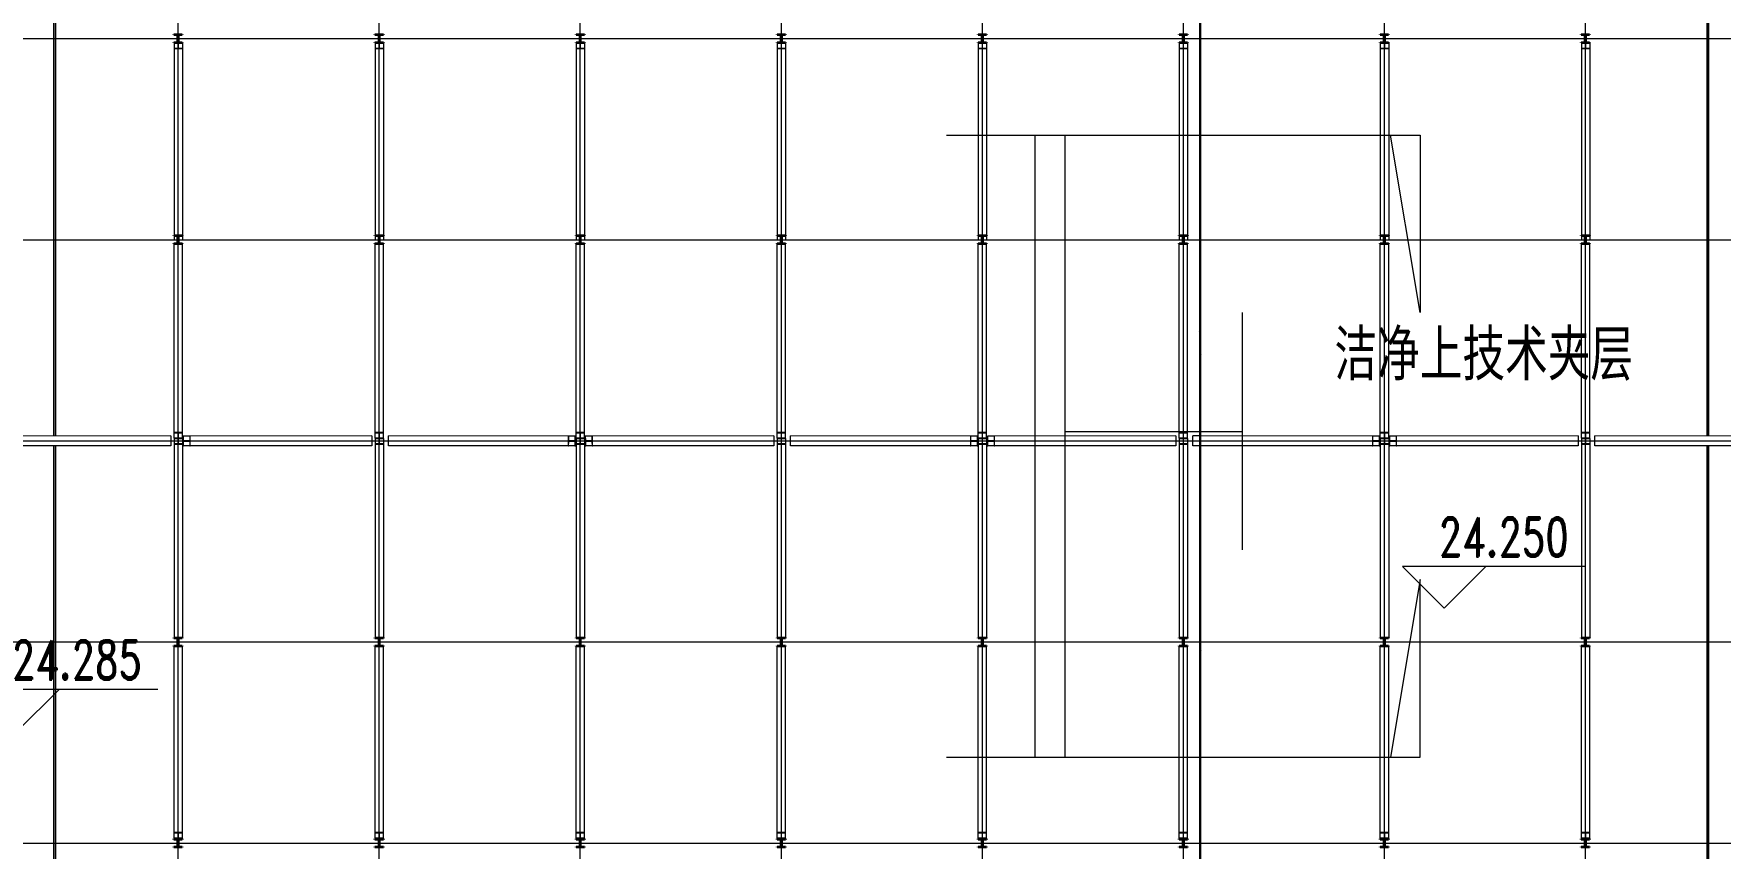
# Model space of a CAD drawing. Header units: millimetres. Extents: x -30000 to 430621, y -31706 to 192400.
# Drawn here: x 66825 to 127225, y 64616 to 93773 of the extents above; entities that cross this region are included whole.
import ezdxf

# ---------------------------------------------------------------- set-up
doc = ezdxf.new("R2010")
doc.units = ezdxf.units.MM
doc.linetypes.add('轴网线', pattern=[22.04, 18.38, -1.83, 0, -1.83])
doc.layers.get('0').update_dxf_attribs({"color": 8})
for name, color, linetype, lineweight in [('A-ANNO-NOTE', 8, 'Continuous', 5), ('A-AREA-IDEN', 8, 'Continuous', 9), ('A-DETL-GENF', 8, 'Continuous', 18), ('A-FLOR-HRAL', 8, 'Continuous', 5), ('A-WALL', 8, 'Continuous', 5), ('A-WALL-PATT', 8, 'Continuous', 9), ('G-IMPT', 8, 'Continuous', 5), ('S-BEAM', 8, 'Continuous', 5), ('S-COLS', 8, 'Continuous', 5), ('S-GRID', 8, 'Continuous', 9)]:
    doc.layers.add(name, color=color, linetype=linetype, lineweight=lineweight)
doc.styles.add('RomanD_2', font='romand__.ttf', dxfattribs={"width": 0.7, "height": 1400})
doc.styles.add('仿宋_4', font='simfang.ttf', dxfattribs={"width": 0.7, "height": 1600})

# ---------------------------------------------------------------- blocks, each defined once
blk = doc.blocks.new('钢_柱_热轧H - HW300X300-659272-LAY-4F-1_500-A')
at = {"layer": 'S-COLS', "lineweight": 15, "true_color": 0xdddddd}
h = blk.add_hatch(color=254, dxfattribs=at)
h.paths.add_polyline_path([(5, -122), (0, 122), (-5, 122), (0, -122)], flags=0)
h.paths.add_polyline_path([(9, -131), (5, -122), (0, -131), (5, -131)], flags=0)
h.paths.add_polyline_path([(-145, -150), (150, -150), (150, -135), (-150, -135), (-150, -150)], flags=0)
h.paths.add_polyline_path([(5, 122), (5, 131), (-5, 129), (0, 125)], flags=0)
h.paths.add_polyline_path([(9, 131), (18, 135), (150, 135), (150, 150), (-150, 150), (-145, 135), (5, 132)], flags=0)
at = {"layer": 'S-COLS', "color": 8, "lineweight": 35, "true_color": 0x777777}
for p, q in [((-150, 150), (150, 150)), ((-150, 135), (-150, 150)), ((-18, 135), (-150, 135)), ((-5, -122), (-5, 122)), ((5, 122), (5, -122)), ((150, 135), (18, 135)), ((150, 150), (150, 135)), ((-150, -135), (-18, -135)), ((-150, -150), (-150, -135)), ((150, -150), (-150, -150)), ((18, -135), (150, -135)), ((150, -135), (150, -150))]:
    blk.add_line(p, q, dxfattribs=at)
for centre, start, end in [((-18, 122), 360, 90), ((18, 122), 90, 180), ((-18, -122), 270, 360), ((18, -122), 180, 270)]:
    blk.add_arc(centre, 13, start, end, dxfattribs=at)
blk = doc.blocks.new('钢_柱_热轧H - HW300X300-659273-LAY-4F-1_500-A')
at = {"layer": 'S-COLS', "lineweight": 15, "true_color": 0xdddddd}
h = blk.add_hatch(color=254, dxfattribs=at)
h.paths.add_polyline_path([(5, -122), (5, 122), (-5, 122), (-5, -122)], flags=0)
h.paths.add_polyline_path([(9, -131), (5, -122), (-5, -131), (5, -131)], flags=0)
h.paths.add_polyline_path([(150, -150), (150, -135), (-150, -135), (-145, -150)], flags=0)
h.paths.add_polyline_path([(5, 122), (5, 131), (-5, 129)], flags=0)
h.paths.add_polyline_path([(9, 131), (18, 135), (150, 135), (150, 150), (-150, 150), (-145, 135), (5, 132)], flags=0)
at = {"layer": 'S-COLS', "color": 8, "lineweight": 35, "true_color": 0x777777}
for p, q in [((-150, 150), (150, 150)), ((-150, 135), (-150, 150)), ((-18, 135), (-150, 135)), ((-5, -122), (-5, 122)), ((5, 122), (5, -122)), ((150, 135), (18, 135)), ((150, 150), (150, 135)), ((-150, -135), (-18, -135)), ((-150, -150), (-150, -135)), ((150, -150), (-150, -150)), ((18, -135), (150, -135)), ((150, -135), (150, -150))]:
    blk.add_line(p, q, dxfattribs=at)
for centre, start, end in [((-18, 122), 360, 90), ((18, 122), 90, 180), ((-18, -122), 270, 360), ((18, -122), 180, 270)]:
    blk.add_arc(centre, 13, start, end, dxfattribs=at)
blk = doc.blocks.new('钢_柱_热轧H - HW300X300-V80-LAY-4F-1_500-A')
at = {"layer": 'S-COLS', "lineweight": 15, "true_color": 0xdddddd}
h = blk.add_hatch(color=254, dxfattribs=at)
h.paths.add_polyline_path([(5, -122), (0, 122), (-5, 122), (0, -122)], flags=0)
h.paths.add_polyline_path([(9, -131), (5, -122), (0, -131), (5, -131)], flags=0)
h.paths.add_polyline_path([(-150, -150), (150, -150), (150, -135), (-150, -135), (-150, -150)], flags=0)
h.paths.add_polyline_path([(5, 122), (5, 131), (-5, 129), (0, 125)], flags=0)
h.paths.add_polyline_path([(9, 131), (18, 135), (150, 135), (150, 150), (-150, 150), (-145, 135), (5, 132)], flags=0)
at = {"layer": 'S-COLS', "color": 8, "lineweight": 35, "true_color": 0x777777}
for p, q in [((-150, 150), (150, 150)), ((-150, 135), (-150, 150)), ((-18, 135), (-150, 135)), ((-5, -122), (-5, 122)), ((5, 122), (5, -122)), ((150, 135), (18, 135)), ((150, 150), (150, 135)), ((-150, -135), (-18, -135)), ((-150, -150), (-150, -135)), ((18, -135), (150, -135)), ((150, -135), (150, -150))]:
    blk.add_line(p, q, dxfattribs=at)
for centre, start, end in [((-18, 122), 360, 90), ((18, 122), 90, 180), ((-18, -122), 270, 360), ((18, -122), 180, 270)]:
    blk.add_arc(centre, 13, start, end, dxfattribs=at)
blk = doc.blocks.new('钢_柱_热轧H - HW300X300-V83-LAY-4F-1_500-A')
at = {"layer": 'S-COLS', "lineweight": 15, "true_color": 0xdddddd}
h = blk.add_hatch(color=254, dxfattribs=at)
h.paths.add_polyline_path([(5, -122), (0, 122), (-5, 122), (0, -122)], flags=0)
h.paths.add_polyline_path([(9, -131), (5, -122), (0, -131), (5, -131)], flags=0)
h.paths.add_polyline_path([(-150, -150), (150, -150), (150, -135), (-150, -135), (-150, -150)], flags=0)
h.paths.add_polyline_path([(5, 122), (5, 131), (-5, 129), (0, 125)], flags=0)
h.paths.add_polyline_path([(9, 131), (18, 135), (150, 135), (150, 150), (-150, 150), (-145, 135), (5, 132)], flags=0)
at = {"layer": 'S-COLS', "color": 8, "lineweight": 35, "true_color": 0x777777}
for p, q in [((-150, 150), (150, 150)), ((-150, 135), (-150, 150)), ((-18, 135), (-150, 135)), ((-5, -122), (-5, 122)), ((5, 122), (5, -122)), ((150, 135), (18, 135)), ((150, 150), (150, 135)), ((-150, -135), (-18, -135)), ((-150, -150), (-150, -135)), ((18, -135), (150, -135)), ((150, -135), (150, -150))]:
    blk.add_line(p, q, dxfattribs=at)
for centre, start, end in [((-18, 122), 360, 90), ((18, 122), 90, 180), ((-18, -122), 270, 360), ((18, -122), 180, 270)]:
    blk.add_arc(centre, 13, start, end, dxfattribs=at)
blk = doc.blocks.new('钢_柱_热轧H - HW300X300-V82-LAY-4F-1_500-A')
at = {"layer": 'S-COLS', "lineweight": 15, "true_color": 0xdddddd}
h = blk.add_hatch(color=254, dxfattribs=at)
h.paths.add_polyline_path([(5, -122), (0, 122), (-5, 122), (0, -122)], flags=0)
h.paths.add_polyline_path([(9, -131), (5, -122), (0, -131), (5, -131)], flags=0)
h.paths.add_polyline_path([(-150, -150), (150, -150), (150, -135), (-150, -135), (-150, -150)], flags=0)
h.paths.add_polyline_path([(5, 122), (5, 131), (-5, 129), (0, 125)], flags=0)
h.paths.add_polyline_path([(9, 131), (18, 135), (150, 135), (150, 150), (-150, 150), (-145, 135), (5, 132)], flags=0)
at = {"layer": 'S-COLS', "color": 8, "lineweight": 35, "true_color": 0x777777}
for p, q in [((-150, 150), (150, 150)), ((-150, 135), (-150, 150)), ((-18, 135), (-150, 135)), ((-5, -122), (-5, 122)), ((5, 122), (5, -122)), ((150, 135), (18, 135)), ((150, 150), (150, 135)), ((-150, -135), (-18, -135)), ((-150, -150), (-150, -135)), ((18, -135), (150, -135)), ((150, -135), (150, -150))]:
    blk.add_line(p, q, dxfattribs=at)
for centre, start, end in [((-18, 122), 360, 90), ((18, 122), 90, 180), ((-18, -122), 270, 360), ((18, -122), 180, 270)]:
    blk.add_arc(centre, 13, start, end, dxfattribs=at)
blk = doc.blocks.new('钢_柱_热轧H - HW300X300-V79-LAY-4F-1_500-A')
at = {"layer": 'S-COLS', "lineweight": 15, "true_color": 0xdddddd}
h = blk.add_hatch(color=254, dxfattribs=at)
h.paths.add_polyline_path([(5, -122), (0, 122), (-5, 122), (0, -122)], flags=0)
h.paths.add_polyline_path([(9, -131), (5, -122), (0, -131), (5, -131)], flags=0)
h.paths.add_polyline_path([(-145, -150), (-145, -150), (150, -150), (150, -135), (-150, -135), (-150, -150)], flags=0)
h.paths.add_polyline_path([(5, 122), (5, 131), (-5, 129), (0, 125)], flags=0)
h.paths.add_polyline_path([(9, 131), (18, 135), (150, 135), (150, 150), (-150, 150), (-145, 135), (5, 132)], flags=0)
at = {"layer": 'S-COLS', "color": 8, "lineweight": 35, "true_color": 0x777777}
for p, q in [((-150, 150), (150, 150)), ((-150, 135), (-150, 150)), ((-18, 135), (-150, 135)), ((-5, -122), (-5, 122)), ((5, 122), (5, -122)), ((150, 135), (18, 135)), ((150, 150), (150, 135)), ((-150, -135), (-18, -135)), ((-150, -150), (-150, -135)), ((18, -135), (150, -135)), ((150, -135), (150, -150))]:
    blk.add_line(p, q, dxfattribs=at)
for centre, start, end in [((-18, 122), 360, 90), ((18, 122), 90, 180), ((-18, -122), 270, 360), ((18, -122), 180, 270)]:
    blk.add_arc(centre, 13, start, end, dxfattribs=at)
blk = doc.blocks.new('钢_柱_热轧H - HW300X300-V84-LAY-4F-1_500-A')
at = {"layer": 'S-COLS', "lineweight": 15, "true_color": 0xdddddd}
h = blk.add_hatch(color=254, dxfattribs=at)
h.paths.add_polyline_path([(5, -122), (0, 122), (-5, 122), (0, -122)], flags=0)
h.paths.add_polyline_path([(9, -131), (5, -122), (0, -131), (5, -131)], flags=0)
h.paths.add_polyline_path([(-150, -150), (150, -150), (150, -135), (-150, -135), (-150, -150)], flags=0)
h.paths.add_polyline_path([(5, 122), (5, 131), (-5, 129), (0, 125)], flags=0)
h.paths.add_polyline_path([(9, 131), (18, 135), (150, 135), (150, 150), (-150, 150), (-145, 135), (5, 132)], flags=0)
at = {"layer": 'S-COLS', "color": 8, "lineweight": 35, "true_color": 0x777777}
for p, q in [((-150, 150), (150, 150)), ((-150, 135), (-150, 150)), ((-18, 135), (-150, 135)), ((-5, -122), (-5, 122)), ((5, 122), (5, -122)), ((150, 135), (18, 135)), ((150, 150), (150, 135)), ((-150, -135), (-18, -135)), ((-150, -150), (-150, -135)), ((18, -135), (150, -135)), ((150, -135), (150, -150))]:
    blk.add_line(p, q, dxfattribs=at)
for centre, start, end in [((-18, 122), 360, 90), ((18, 122), 90, 180), ((-18, -122), 270, 360), ((18, -122), 180, 270)]:
    blk.add_arc(centre, 13, start, end, dxfattribs=at)
blk = doc.blocks.new('钢_梁_焊接H - H300X300X10X15-V124-LAY-4F-1_500-A')
at = {"layer": 'S-BEAM', "color": 8, "lineweight": 15, "true_color": 0x777777}
for p, q in [((21750, 93450), (21450, 93450)), ((21450, 93450), (21450, 93440)), ((21450, 93440), (21595, 93440)), ((21450, 93440), (21450, 93250)), ((21595, 93250), (21450, 93250)), ((21450, 93250), (21450, 93240)), ((21450, 93240), (21750, 93240)), ((21450, 93240), (21450, 86549)), ((21595, 93440), (21595, 93250)), ((21605, 93250), (21605, 93440)), ((21605, 93440), (21750, 93440)), ((21750, 93250), (21605, 93250)), ((21750, 93440), (21750, 93450)), ((21750, 93440), (21750, 93250)), ((21750, 93240), (21750, 93250)), ((21750, 93240), (21750, 86386)), ((21450, 86535), (21450, 86386)), ((21590, 86386), (21450, 86386)), ((21750, 86386), (21600, 86386))]:
    blk.add_line(p, q, dxfattribs=at)
blk = doc.blocks.new('钢_梁_焊接H - H300X300X10X15-V130-LAY-4F-1_500-A')
at = {"layer": 'S-BEAM', "color": 8, "lineweight": 15, "true_color": 0x777777}
for p, q in [((21450, 65176), (21450, 71851)), ((21750, 65176), (21750, 71861)), ((21750, 65176), (21450, 65176)), ((21450, 65176), (21450, 65166)), ((21450, 65166), (21595, 65166)), ((21450, 64976), (21450, 65166)), ((21595, 64976), (21450, 64976)), ((21450, 64976), (21450, 64965)), ((21450, 64965), (21750, 64965)), ((21595, 65166), (21595, 64976)), ((21605, 64976), (21605, 65166)), ((21605, 65166), (21750, 65166)), ((21750, 64976), (21605, 64976)), ((21750, 65166), (21750, 65176)), ((21750, 64976), (21750, 65166)), ((21750, 64965), (21750, 64976))]:
    blk.add_line(p, q, dxfattribs=at)
blk = doc.blocks.new('钢_梁_焊接H - H300X300X10X15-V131-LAY-4F-1_500-A')
at = {"layer": 'S-BEAM', "color": 8, "lineweight": 15, "true_color": 0x777777}
for p, q in [((21450, 86275), (21596, 86275)), ((21450, 86265), (21450, 86275)), ((21450, 79501), (21450, 86251)), ((21601, 86275), (21750, 86275)), ((21750, 79501), (21750, 86275)), ((21750, 79501), (21450, 79501)), ((21450, 79501), (21450, 79490)), ((21450, 79490), (21595, 79490)), ((21450, 79301), (21450, 79490)), ((21595, 79490), (21595, 79301)), ((21605, 79301), (21605, 79490)), ((21605, 79490), (21750, 79490)), ((21664, 79295), (21658, 79295)), ((21750, 79490), (21750, 79501)), ((21750, 79301), (21750, 79490))]:
    blk.add_line(p, q, dxfattribs=at)
blk = doc.blocks.new('钢_梁_焊接H - H300X300X10X15-V132-LAY-4F-1_500-A')
at = {"layer": 'S-BEAM', "color": 8, "lineweight": 15, "true_color": 0x777777}
for p, q in [((21750, 79301), (21450, 79301)), ((21450, 79301), (21450, 79290)), ((21450, 79290), (21595, 79290)), ((21450, 79290), (21450, 79095)), ((21595, 79290), (21595, 79095)), ((21605, 79095), (21605, 79290)), ((21605, 79290), (21750, 79290)), ((21750, 79290), (21750, 79301)), ((21750, 79290), (21750, 79095)), ((21595, 79095), (21450, 79095)), ((21450, 79095), (21450, 79084)), ((21450, 79084), (21750, 79084)), ((21450, 79084), (21450, 72149)), ((21750, 79095), (21605, 79095)), ((21750, 79084), (21750, 79095)), ((21750, 79084), (21750, 72146))]:
    blk.add_line(p, q, dxfattribs=at)
blk = doc.blocks.new('钢_梁_焊接H - H300X300X10X15-V178-LAY-4F-1_500-A')
at = {"layer": 'S-BEAM', "color": 8, "lineweight": 15, "true_color": 0x777777}
for p, q in [((79350, 93450), (79050, 93450)), ((79050, 93450), (79050, 93440)), ((79050, 93440), (79195, 93440)), ((79050, 93440), (79050, 93250)), ((79195, 93250), (79050, 93250)), ((79050, 93250), (79050, 93240)), ((79050, 93240), (79350, 93240)), ((79050, 93240), (79050, 86549)), ((79195, 93440), (79195, 93250)), ((79205, 93250), (79205, 93440)), ((79205, 93440), (79350, 93440)), ((79350, 93250), (79205, 93250)), ((79350, 93440), (79350, 93450)), ((79350, 93440), (79350, 93250)), ((79350, 93240), (79350, 93250)), ((79350, 93240), (79350, 86386)), ((79050, 86535), (79050, 86386)), ((79190, 86386), (79050, 86386)), ((79350, 86386), (79200, 86386))]:
    blk.add_line(p, q, dxfattribs=at)
blk = doc.blocks.new('钢_梁_焊接H - H300X300X10X15-V182-LAY-4F-1_500-A')
at = {"layer": 'S-BEAM', "color": 8, "lineweight": 15, "true_color": 0x777777}
for p, q in [((79050, 65176), (79050, 71851)), ((79350, 65176), (79350, 71861)), ((79350, 65176), (79050, 65176)), ((79050, 65176), (79050, 65166)), ((79050, 65166), (79195, 65166)), ((79050, 64976), (79050, 65166)), ((79195, 64976), (79050, 64976)), ((79050, 64976), (79050, 64965)), ((79050, 64965), (79350, 64965)), ((79195, 65166), (79195, 64976)), ((79205, 64976), (79205, 65166)), ((79205, 65166), (79350, 65166)), ((79350, 64976), (79205, 64976)), ((79350, 65166), (79350, 65176)), ((79350, 64976), (79350, 65166)), ((79350, 64965), (79350, 64976))]:
    blk.add_line(p, q, dxfattribs=at)
blk = doc.blocks.new('钢_梁_焊接H - H300X300X10X15-V183-LAY-4F-1_500-A')
at = {"layer": 'S-BEAM', "color": 8, "lineweight": 15, "true_color": 0x777777}
for p, q in [((79050, 86275), (79196, 86275)), ((79050, 86265), (79050, 86275)), ((79050, 79501), (79050, 86251)), ((79201, 86275), (79350, 86275)), ((79350, 79501), (79350, 86275)), ((79350, 79501), (79050, 79501)), ((79050, 79501), (79050, 79490)), ((79050, 79490), (79195, 79490)), ((79050, 79301), (79050, 79490)), ((79195, 79490), (79195, 79301)), ((79205, 79301), (79205, 79490)), ((79205, 79490), (79350, 79490)), ((79264, 79295), (79258, 79295)), ((79350, 79490), (79350, 79501)), ((79350, 79301), (79350, 79490))]:
    blk.add_line(p, q, dxfattribs=at)
blk = doc.blocks.new('钢_梁_焊接H - H300X300X10X15-V184-LAY-4F-1_500-A')
at = {"layer": 'S-BEAM', "color": 8, "lineweight": 15, "true_color": 0x777777}
for p, q in [((79350, 79301), (79050, 79301)), ((79050, 79301), (79050, 79290)), ((79050, 79290), (79195, 79290)), ((79050, 79290), (79050, 79095)), ((79195, 79290), (79195, 79095)), ((79205, 79095), (79205, 79290)), ((79205, 79290), (79350, 79290)), ((79350, 79290), (79350, 79301)), ((79350, 79290), (79350, 79095)), ((79195, 79095), (79050, 79095)), ((79050, 79095), (79050, 79084)), ((79050, 79084), (79350, 79084)), ((79050, 79084), (79050, 72149)), ((79350, 79095), (79205, 79095)), ((79350, 79084), (79350, 79095)), ((79350, 79084), (79350, 72146))]:
    blk.add_line(p, q, dxfattribs=at)
blk = doc.blocks.new('钢_梁_焊接H - H300X300X10X15-V145-LAY-4F-1_500-A')
at = {"layer": 'S-BEAM', "color": 8, "lineweight": 15, "true_color": 0x777777}
for p, q in [((36150, 93450), (35850, 93450)), ((35850, 93450), (35850, 93440)), ((35850, 93440), (35995, 93440)), ((35850, 93440), (35850, 93250)), ((35995, 93250), (35850, 93250)), ((35850, 93250), (35850, 93240)), ((35850, 93240), (36150, 93240)), ((35850, 93240), (35850, 86549)), ((35995, 93440), (35995, 93250)), ((36005, 93250), (36005, 93440)), ((36005, 93440), (36150, 93440)), ((36150, 93250), (36005, 93250)), ((36150, 93440), (36150, 93450)), ((36150, 93440), (36150, 93250)), ((36150, 93240), (36150, 93250)), ((36150, 93240), (36150, 86386)), ((35850, 86535), (35850, 86386)), ((35990, 86386), (35850, 86386)), ((36150, 86386), (36000, 86386))]:
    blk.add_line(p, q, dxfattribs=at)
blk = doc.blocks.new('钢_梁_焊接H - H300X300X10X15-V149-LAY-4F-1_500-A')
at = {"layer": 'S-BEAM', "color": 8, "lineweight": 15, "true_color": 0x777777}
for p, q in [((35850, 65176), (35850, 71851)), ((36150, 65176), (36150, 71861)), ((36150, 65176), (35850, 65176)), ((35850, 65176), (35850, 65166)), ((35850, 65166), (35995, 65166)), ((35850, 64976), (35850, 65166)), ((35995, 64976), (35850, 64976)), ((35850, 64976), (35850, 64965)), ((35850, 64965), (36150, 64965)), ((35995, 65166), (35995, 64976)), ((36005, 64976), (36005, 65166)), ((36005, 65166), (36150, 65166)), ((36150, 64976), (36005, 64976)), ((36150, 65166), (36150, 65176)), ((36150, 64976), (36150, 65166)), ((36150, 64965), (36150, 64976))]:
    blk.add_line(p, q, dxfattribs=at)
blk = doc.blocks.new('钢_梁_焊接H - H300X300X10X15-V150-LAY-4F-1_500-A')
at = {"layer": 'S-BEAM', "color": 8, "lineweight": 15, "true_color": 0x777777}
for p, q in [((35850, 86275), (35996, 86275)), ((35850, 86265), (35850, 86275)), ((35850, 79501), (35850, 86251)), ((36001, 86275), (36150, 86275)), ((36150, 79501), (36150, 86275)), ((36150, 79501), (35850, 79501)), ((35850, 79501), (35850, 79490)), ((35850, 79490), (35995, 79490)), ((35850, 79301), (35850, 79490)), ((35995, 79490), (35995, 79301)), ((36005, 79301), (36005, 79490)), ((36005, 79490), (36150, 79490)), ((36064, 79295), (36058, 79295)), ((36150, 79490), (36150, 79501)), ((36150, 79301), (36150, 79490))]:
    blk.add_line(p, q, dxfattribs=at)
blk = doc.blocks.new('钢_梁_焊接H - H300X300X10X15-V151-LAY-4F-1_500-A')
at = {"layer": 'S-BEAM', "color": 8, "lineweight": 15, "true_color": 0x777777}
for p, q in [((36150, 79301), (35850, 79301)), ((35850, 79301), (35850, 79290)), ((35850, 79290), (35995, 79290)), ((35850, 79290), (35850, 79095)), ((35995, 79290), (35995, 79095)), ((36005, 79095), (36005, 79290)), ((36005, 79290), (36150, 79290)), ((36150, 79290), (36150, 79301)), ((36150, 79290), (36150, 79095)), ((35995, 79095), (35850, 79095)), ((35850, 79095), (35850, 79084)), ((35850, 79084), (36150, 79084)), ((35850, 79084), (35850, 72149)), ((36150, 79095), (36005, 79095)), ((36150, 79084), (36150, 79095)), ((36150, 79084), (36150, 72146))]:
    blk.add_line(p, q, dxfattribs=at)
blk = doc.blocks.new('钢_梁_焊接H - H300X300X10X15-V188-LAY-4F-1_500-A')
at = {"layer": 'S-BEAM', "color": 8, "lineweight": 15, "true_color": 0x777777}
for p, q in [((93750, 93450), (93450, 93450)), ((93450, 93450), (93450, 93440)), ((93450, 93440), (93595, 93440)), ((93450, 93440), (93450, 93250)), ((93595, 93250), (93450, 93250)), ((93450, 93250), (93450, 93240)), ((93450, 93240), (93750, 93240)), ((93450, 93240), (93450, 86549)), ((93595, 93440), (93595, 93250)), ((93605, 93250), (93605, 93440)), ((93605, 93440), (93750, 93440)), ((93750, 93250), (93605, 93250)), ((93750, 93440), (93750, 93450)), ((93750, 93440), (93750, 93250)), ((93750, 93240), (93750, 93250)), ((93750, 93240), (93750, 86386)), ((93450, 86535), (93450, 86386)), ((93590, 86386), (93450, 86386)), ((93750, 86386), (93600, 86386))]:
    blk.add_line(p, q, dxfattribs=at)
blk = doc.blocks.new('钢_梁_焊接H - H300X300X10X15-V192-LAY-4F-1_500-A')
at = {"layer": 'S-BEAM', "color": 8, "lineweight": 15, "true_color": 0x777777}
for p, q in [((93450, 65176), (93450, 71851)), ((93750, 65176), (93750, 71861)), ((93750, 65176), (93450, 65176)), ((93450, 65176), (93450, 65166)), ((93450, 65166), (93595, 65166)), ((93450, 64976), (93450, 65166)), ((93595, 64976), (93450, 64976)), ((93450, 64976), (93450, 64965)), ((93450, 64965), (93750, 64965)), ((93595, 65166), (93595, 64976)), ((93605, 64976), (93605, 65166)), ((93605, 65166), (93750, 65166)), ((93750, 64976), (93605, 64976)), ((93750, 65166), (93750, 65176)), ((93750, 64976), (93750, 65166)), ((93750, 64965), (93750, 64976))]:
    blk.add_line(p, q, dxfattribs=at)
blk = doc.blocks.new('钢_梁_焊接H - H300X300X10X15-V193-LAY-4F-1_500-A')
at = {"layer": 'S-BEAM', "color": 8, "lineweight": 15, "true_color": 0x777777}
for p, q in [((93450, 86275), (93596, 86275)), ((93450, 86265), (93450, 86275)), ((93450, 79501), (93450, 86251)), ((93601, 86275), (93750, 86275)), ((93750, 79501), (93750, 86275)), ((93750, 79501), (93450, 79501)), ((93450, 79501), (93450, 79490)), ((93450, 79490), (93595, 79490)), ((93450, 79301), (93450, 79490)), ((93595, 79490), (93595, 79301)), ((93605, 79301), (93605, 79490)), ((93605, 79490), (93750, 79490)), ((93664, 79295), (93658, 79295)), ((93750, 79490), (93750, 79501)), ((93750, 79301), (93750, 79490))]:
    blk.add_line(p, q, dxfattribs=at)
blk = doc.blocks.new('钢_梁_焊接H - H300X300X10X15-V194-LAY-4F-1_500-A')
at = {"layer": 'S-BEAM', "color": 8, "lineweight": 15, "true_color": 0x777777}
for p, q in [((93750, 79301), (93450, 79301)), ((93450, 79301), (93450, 79290)), ((93450, 79290), (93595, 79290)), ((93450, 79290), (93450, 79095)), ((93595, 79290), (93595, 79095)), ((93605, 79095), (93605, 79290)), ((93605, 79290), (93750, 79290)), ((93750, 79290), (93750, 79301)), ((93750, 79290), (93750, 79095)), ((93595, 79095), (93450, 79095)), ((93450, 79095), (93450, 79084)), ((93450, 79084), (93750, 79084)), ((93450, 79084), (93450, 72149)), ((93750, 79095), (93605, 79095)), ((93750, 79084), (93750, 79095)), ((93750, 79084), (93750, 72146))]:
    blk.add_line(p, q, dxfattribs=at)
blk = doc.blocks.new('钢_梁_焊接H - H300X300X10X15-V197-LAY-4F-1_500-A')
at = {"layer": 'S-BEAM', "color": 8, "lineweight": 15, "true_color": 0x777777}
for p, q in [((100950, 93450), (100650, 93450)), ((100650, 93450), (100650, 93440)), ((100650, 93440), (100795, 93440)), ((100650, 93440), (100650, 93250)), ((100795, 93250), (100650, 93250)), ((100650, 93250), (100650, 93240)), ((100650, 93240), (100950, 93240)), ((100650, 93240), (100650, 86549)), ((100795, 93440), (100795, 93250)), ((100805, 93250), (100805, 93440)), ((100805, 93440), (100950, 93440)), ((100950, 93250), (100805, 93250)), ((100950, 93440), (100950, 93450)), ((100950, 93440), (100950, 93250)), ((100950, 93240), (100950, 93250)), ((100950, 93240), (100950, 86386)), ((100650, 86535), (100650, 86386)), ((100790, 86386), (100650, 86386)), ((100950, 86386), (100800, 86386))]:
    blk.add_line(p, q, dxfattribs=at)
blk = doc.blocks.new('钢_梁_焊接H - H300X300X10X15-V201-LAY-4F-1_500-A')
at = {"layer": 'S-BEAM', "color": 8, "lineweight": 15, "true_color": 0x777777}
for p, q in [((100650, 65176), (100650, 71851)), ((100950, 65176), (100950, 71861)), ((100950, 65176), (100650, 65176)), ((100650, 65176), (100650, 65166)), ((100650, 65166), (100795, 65166)), ((100650, 64976), (100650, 65166)), ((100795, 64976), (100650, 64976)), ((100650, 64976), (100650, 64965)), ((100650, 64965), (100950, 64965)), ((100795, 65166), (100795, 64976)), ((100805, 64976), (100805, 65166)), ((100805, 65166), (100950, 65166)), ((100950, 64976), (100805, 64976)), ((100950, 65166), (100950, 65176)), ((100950, 64976), (100950, 65166)), ((100950, 64965), (100950, 64976))]:
    blk.add_line(p, q, dxfattribs=at)
blk = doc.blocks.new('钢_梁_焊接H - H300X300X10X15-V202-LAY-4F-1_500-A')
at = {"layer": 'S-BEAM', "color": 8, "lineweight": 15, "true_color": 0x777777}
for p, q in [((100650, 86275), (100796, 86275)), ((100650, 86265), (100650, 86275)), ((100650, 79501), (100650, 86251)), ((100801, 86275), (100950, 86275)), ((100950, 79501), (100950, 86275)), ((100950, 79501), (100650, 79501)), ((100650, 79501), (100650, 79490)), ((100650, 79490), (100795, 79490)), ((100650, 79301), (100650, 79490)), ((100795, 79490), (100795, 79301)), ((100805, 79301), (100805, 79490)), ((100805, 79490), (100950, 79490)), ((100864, 79295), (100858, 79295)), ((100950, 79490), (100950, 79501)), ((100950, 79301), (100950, 79490))]:
    blk.add_line(p, q, dxfattribs=at)
blk = doc.blocks.new('钢_梁_焊接H - H300X300X10X15-V203-LAY-4F-1_500-A')
at = {"layer": 'S-BEAM', "color": 8, "lineweight": 15, "true_color": 0x777777}
for p, q in [((100950, 79301), (100650, 79301)), ((100650, 79301), (100650, 79290)), ((100650, 79290), (100795, 79290)), ((100650, 79290), (100650, 79095)), ((100795, 79290), (100795, 79095)), ((100805, 79095), (100805, 79290)), ((100805, 79290), (100950, 79290)), ((100950, 79290), (100950, 79301)), ((100950, 79290), (100950, 79095)), ((100795, 79095), (100650, 79095)), ((100650, 79095), (100650, 79084)), ((100650, 79084), (100950, 79084)), ((100650, 79084), (100650, 72149)), ((100950, 79095), (100805, 79095)), ((100950, 79084), (100950, 79095)), ((100950, 79084), (100950, 72146))]:
    blk.add_line(p, q, dxfattribs=at)
blk = doc.blocks.new('钢_梁_焊接H - H300X300X10X15-V206-LAY-4F-1_500-A')
at = {"layer": 'S-BEAM', "color": 8, "lineweight": 15, "true_color": 0x777777}
for p, q in [((108150, 93450), (107850, 93450)), ((107850, 93450), (107850, 93440)), ((107850, 93440), (107995, 93440)), ((107850, 93440), (107850, 93250)), ((107995, 93250), (107850, 93250)), ((107850, 93250), (107850, 93240)), ((107850, 93240), (108150, 93240)), ((107850, 93240), (107850, 86549)), ((107995, 93440), (107995, 93250)), ((108005, 93250), (108005, 93440)), ((108005, 93440), (108150, 93440)), ((108150, 93250), (108005, 93250)), ((108150, 93440), (108150, 93450)), ((108150, 93440), (108150, 93250)), ((108150, 93240), (108150, 93250)), ((108150, 93240), (108150, 86386)), ((107850, 86535), (107850, 86386)), ((107990, 86386), (107850, 86386)), ((108150, 86386), (108000, 86386))]:
    blk.add_line(p, q, dxfattribs=at)
blk = doc.blocks.new('钢_梁_焊接H - H300X300X10X15-V210-LAY-4F-1_500-A')
at = {"layer": 'S-BEAM', "color": 8, "lineweight": 15, "true_color": 0x777777}
for p, q in [((107850, 65176), (107850, 71851)), ((108150, 65176), (108150, 71861)), ((108150, 65176), (107850, 65176)), ((107850, 65176), (107850, 65166)), ((107850, 65166), (107995, 65166)), ((107850, 64976), (107850, 65166)), ((107995, 64976), (107850, 64976)), ((107850, 64976), (107850, 64965)), ((107850, 64965), (108150, 64965)), ((107995, 65166), (107995, 64976)), ((108005, 64976), (108005, 65166)), ((108005, 65166), (108150, 65166)), ((108150, 64976), (108005, 64976)), ((108150, 65166), (108150, 65176)), ((108150, 64976), (108150, 65166)), ((108150, 64965), (108150, 64976))]:
    blk.add_line(p, q, dxfattribs=at)
blk = doc.blocks.new('钢_梁_焊接H - H300X300X10X15-V211-LAY-4F-1_500-A')
at = {"layer": 'S-BEAM', "color": 8, "lineweight": 15, "true_color": 0x777777}
for p, q in [((107850, 86275), (107996, 86275)), ((107850, 86265), (107850, 86275)), ((107850, 79501), (107850, 86251)), ((108001, 86275), (108150, 86275)), ((108150, 79501), (108150, 86275)), ((108150, 79501), (107850, 79501)), ((107850, 79501), (107850, 79490)), ((107850, 79490), (107995, 79490)), ((107850, 79301), (107850, 79490)), ((107995, 79490), (107995, 79301)), ((108005, 79301), (108005, 79490)), ((108005, 79490), (108150, 79490)), ((108064, 79295), (108058, 79295)), ((108150, 79490), (108150, 79501)), ((108150, 79301), (108150, 79490))]:
    blk.add_line(p, q, dxfattribs=at)
blk = doc.blocks.new('钢_梁_焊接H - H300X300X10X15-V212-LAY-4F-1_500-A')
at = {"layer": 'S-BEAM', "color": 8, "lineweight": 15, "true_color": 0x777777}
for p, q in [((108150, 79301), (107850, 79301)), ((107850, 79301), (107850, 79290)), ((107850, 79290), (107995, 79290)), ((107850, 79290), (107850, 79095)), ((107995, 79290), (107995, 79095)), ((108005, 79095), (108005, 79290)), ((108005, 79290), (108150, 79290)), ((108150, 79290), (108150, 79301)), ((108150, 79290), (108150, 79095)), ((107995, 79095), (107850, 79095)), ((107850, 79095), (107850, 79084)), ((107850, 79084), (108150, 79084)), ((107850, 79084), (107850, 72149)), ((108150, 79095), (108005, 79095)), ((108150, 79084), (108150, 79095)), ((108150, 79084), (108150, 72146))]:
    blk.add_line(p, q, dxfattribs=at)
blk = doc.blocks.new('钢_梁_焊接H - H300X300X10X15-V215-LAY-4F-1_500-A')
at = {"layer": 'S-BEAM', "color": 8, "lineweight": 15, "true_color": 0x777777}
for p, q in [((115350, 93450), (115050, 93450)), ((115050, 93450), (115050, 93440)), ((115050, 93440), (115195, 93440)), ((115050, 93440), (115050, 93250)), ((115195, 93250), (115050, 93250)), ((115050, 93250), (115050, 93240)), ((115050, 93240), (115350, 93240)), ((115050, 93240), (115050, 86549)), ((115195, 93440), (115195, 93250)), ((115205, 93250), (115205, 93440)), ((115205, 93440), (115350, 93440)), ((115350, 93250), (115205, 93250)), ((115350, 93440), (115350, 93450)), ((115350, 93440), (115350, 93250)), ((115350, 93240), (115350, 93250)), ((115350, 93240), (115350, 86386)), ((115050, 86535), (115050, 86386)), ((115190, 86386), (115050, 86386)), ((115350, 86386), (115200, 86386))]:
    blk.add_line(p, q, dxfattribs=at)
blk = doc.blocks.new('钢_梁_焊接H - H300X300X10X15-V219-LAY-4F-1_500-A')
at = {"layer": 'S-BEAM', "color": 8, "lineweight": 15, "true_color": 0x777777}
for p, q in [((115050, 65176), (115050, 71851)), ((115350, 65176), (115350, 71861)), ((115350, 65176), (115050, 65176)), ((115050, 65176), (115050, 65166)), ((115050, 65166), (115195, 65166)), ((115050, 64976), (115050, 65166)), ((115195, 64976), (115050, 64976)), ((115050, 64976), (115050, 64965)), ((115050, 64965), (115350, 64965)), ((115195, 65166), (115195, 64976)), ((115205, 64976), (115205, 65166)), ((115205, 65166), (115350, 65166)), ((115350, 64976), (115205, 64976)), ((115350, 65166), (115350, 65176)), ((115350, 64976), (115350, 65166)), ((115350, 64965), (115350, 64976))]:
    blk.add_line(p, q, dxfattribs=at)
blk = doc.blocks.new('钢_梁_焊接H - H300X300X10X15-V220-LAY-4F-1_500-A')
at = {"layer": 'S-BEAM', "color": 8, "lineweight": 15, "true_color": 0x777777}
for p, q in [((115050, 86275), (115196, 86275)), ((115050, 86265), (115050, 86275)), ((115050, 79501), (115050, 86251)), ((115201, 86275), (115350, 86275)), ((115350, 79501), (115350, 86275)), ((115350, 79501), (115050, 79501)), ((115050, 79501), (115050, 79490)), ((115050, 79490), (115195, 79490)), ((115050, 79301), (115050, 79490)), ((115195, 79490), (115195, 79301)), ((115205, 79301), (115205, 79490)), ((115205, 79490), (115350, 79490)), ((115264, 79295), (115258, 79295)), ((115350, 79490), (115350, 79501)), ((115350, 79301), (115350, 79490))]:
    blk.add_line(p, q, dxfattribs=at)
blk = doc.blocks.new('钢_梁_焊接H - H300X300X10X15-V221-LAY-4F-1_500-A')
at = {"layer": 'S-BEAM', "color": 8, "lineweight": 15, "true_color": 0x777777}
for p, q in [((115350, 79301), (115050, 79301)), ((115050, 79301), (115050, 79290)), ((115050, 79290), (115195, 79290)), ((115050, 79290), (115050, 79095)), ((115195, 79290), (115195, 79095)), ((115205, 79095), (115205, 79290)), ((115205, 79290), (115350, 79290)), ((115350, 79290), (115350, 79301)), ((115350, 79290), (115350, 79095)), ((115195, 79095), (115050, 79095)), ((115050, 79095), (115050, 79084)), ((115050, 79084), (115350, 79084)), ((115050, 79084), (115050, 72149)), ((115350, 79095), (115205, 79095)), ((115350, 79084), (115350, 79095)), ((115350, 79084), (115350, 72146))]:
    blk.add_line(p, q, dxfattribs=at)
blk = doc.blocks.new('钢_梁_焊接H - H300X300X10X15-V224-LAY-4F-1_500-A')
at = {"layer": 'S-BEAM', "color": 8, "lineweight": 15, "true_color": 0x777777}
for p, q in [((122550, 93450), (122250, 93450)), ((122250, 93450), (122250, 93440)), ((122250, 93440), (122395, 93440)), ((122250, 93440), (122250, 93250)), ((122395, 93250), (122250, 93250)), ((122250, 93250), (122250, 93240)), ((122250, 93240), (122550, 93240)), ((122250, 93240), (122250, 86549)), ((122395, 93440), (122395, 93250)), ((122405, 93250), (122405, 93440)), ((122405, 93440), (122550, 93440)), ((122550, 93250), (122405, 93250)), ((122550, 93440), (122550, 93450)), ((122550, 93440), (122550, 93250)), ((122550, 93240), (122550, 93250)), ((122550, 93240), (122550, 86386)), ((122250, 86535), (122250, 86386)), ((122390, 86386), (122250, 86386)), ((122550, 86386), (122400, 86386))]:
    blk.add_line(p, q, dxfattribs=at)
blk = doc.blocks.new('钢_梁_焊接H - H300X300X10X15-V229-LAY-4F-1_500-A')
at = {"layer": 'S-BEAM', "color": 8, "lineweight": 15, "true_color": 0x777777}
for p, q in [((122250, 65176), (122250, 71851)), ((122550, 65176), (122550, 71861)), ((122550, 65176), (122250, 65176)), ((122250, 65176), (122250, 65166)), ((122250, 65166), (122395, 65166)), ((122250, 64976), (122250, 65166)), ((122395, 64976), (122250, 64976)), ((122250, 64976), (122250, 64965)), ((122250, 64965), (122550, 64965)), ((122395, 65166), (122395, 64976)), ((122405, 64976), (122405, 65166)), ((122405, 65166), (122550, 65166)), ((122550, 64976), (122405, 64976)), ((122550, 65166), (122550, 65176)), ((122550, 64976), (122550, 65166)), ((122550, 64965), (122550, 64976))]:
    blk.add_line(p, q, dxfattribs=at)
blk = doc.blocks.new('钢_梁_焊接H - H300X300X10X15-V230-LAY-4F-1_500-A')
at = {"layer": 'S-BEAM', "color": 8, "lineweight": 15, "true_color": 0x777777}
for p, q in [((122250, 86275), (122396, 86275)), ((122250, 86265), (122250, 86275)), ((122250, 79501), (122250, 86251)), ((122401, 86275), (122550, 86275)), ((122550, 79501), (122550, 86275)), ((122550, 79501), (122250, 79501)), ((122250, 79501), (122250, 79490)), ((122250, 79490), (122395, 79490)), ((122250, 79301), (122250, 79490)), ((122395, 79490), (122395, 79301)), ((122405, 79301), (122405, 79490)), ((122405, 79490), (122550, 79490)), ((122464, 79295), (122458, 79295)), ((122550, 79490), (122550, 79501)), ((122550, 79301), (122550, 79490))]:
    blk.add_line(p, q, dxfattribs=at)
blk = doc.blocks.new('钢_梁_焊接H - H300X300X10X15-V231-LAY-4F-1_500-A')
at = {"layer": 'S-BEAM', "color": 8, "lineweight": 15, "true_color": 0x777777}
for p, q in [((122550, 79301), (122250, 79301)), ((122250, 79301), (122250, 79290)), ((122250, 79290), (122395, 79290)), ((122250, 79290), (122250, 79095)), ((122395, 79290), (122395, 79095)), ((122405, 79095), (122405, 79290)), ((122405, 79290), (122550, 79290)), ((122550, 79290), (122550, 79301)), ((122550, 79290), (122550, 79095)), ((122395, 79095), (122250, 79095)), ((122250, 79095), (122250, 79084)), ((122250, 79084), (122550, 79084)), ((122250, 79084), (122250, 72149)), ((122550, 79095), (122405, 79095)), ((122550, 79084), (122550, 79095)), ((122550, 79084), (122550, 72146))]:
    blk.add_line(p, q, dxfattribs=at)
blk = doc.blocks.new('钢_梁_热轧H - HW350X350-659135-LAY-4F-1_500-A')
at = {"layer": 'S-BEAM', "color": 8, "lineweight": 15, "true_color": 0x777777}
for p, q in [((223530, 79025), (223531, 79375)), ((229969, 79367), (223531, 79375)), ((229983, 79367), (229969, 79367)), ((229969, 79367), (229969, 79017)), ((229982, 79017), (229983, 79173)), ((229983, 79211), (229983, 79367)), ((230209, 79366), (229983, 79367)), ((230199, 79197), (229992, 79198)), ((229992, 79186), (230199, 79185)), ((230209, 79366), (230208, 79210)), ((230208, 79172), (230208, 79016)), ((230222, 79366), (230209, 79366)), ((230222, 79016), (230222, 79366)), ((229969, 79017), (223530, 79025)), ((229969, 79017), (229982, 79017)), ((230208, 79016), (229982, 79017)), ((230208, 79016), (230222, 79016))]:
    blk.add_line(p, q, dxfattribs=at)
for centre, start_param, end_param in [((229992, 79211), 1.570796, 3.141593), ((229992, 79173), 0, 1.570796), ((230199, 79210), 3.141593, 4.712389), ((230199, 79172), 4.712389, 6.283185)]:
    blk.add_ellipse(centre, major_axis=(0, 13), ratio=0.723505, start_param=start_param, end_param=end_param, dxfattribs=at)
blk = doc.blocks.new('钢_梁_热轧H - HW350X350-659136-LAY-4F-1_500-A')
at = {"layer": 'S-BEAM', "color": 8, "lineweight": 15, "true_color": 0x777777}
for p, q in [((216191, 79366), (216178, 79366)), ((216178, 79366), (216178, 79016)), ((216417, 79367), (216191, 79366)), ((216192, 79210), (216191, 79366)), ((216192, 79016), (216192, 79172)), ((216408, 79198), (216201, 79197)), ((216201, 79185), (216408, 79186)), ((216431, 79367), (216417, 79367)), ((216417, 79367), (216417, 79211)), ((216417, 79173), (216418, 79017)), ((222932, 79375), (216431, 79367)), ((216431, 79017), (216431, 79367)), ((222932, 79375), (222932, 79025)), ((216178, 79016), (216192, 79016)), ((216418, 79017), (216192, 79016)), ((216418, 79017), (216431, 79017)), ((222932, 79025), (216431, 79017))]:
    blk.add_line(p, q, dxfattribs=at)
for centre, start_param, end_param in [((216201, 79210), 1.570796, 3.141593), ((216201, 79172), 0, 1.570796), ((216408, 79211), 3.141593, 4.712389), ((216408, 79173), 4.712389, 6.283185)]:
    blk.add_ellipse(centre, major_axis=(0, 13), ratio=0.723505, start_param=start_param, end_param=end_param, dxfattribs=at)
blk = doc.blocks.new('钢_梁_热轧H - HW350X350-V373-LAY-4F-1_500-A')
at = {"layer": 'S-BEAM', "color": 8, "lineweight": 15, "true_color": 0x777777}
for p, q in [((108330, 79025), (108331, 79375)), ((108575, 79374), (108331, 79375)), ((114769, 79367), (108625, 79374)), ((114783, 79367), (114769, 79367)), ((114769, 79367), (114769, 79017)), ((114782, 79017), (114783, 79173)), ((114783, 79211), (114783, 79367)), ((115009, 79366), (114783, 79367)), ((114999, 79197), (114792, 79198)), ((114792, 79186), (114999, 79185)), ((115009, 79366), (115008, 79210)), ((115008, 79172), (115008, 79016)), ((115022, 79366), (115009, 79366)), ((115022, 79016), (115022, 79366)), ((108575, 79024), (108330, 79025)), ((114769, 79017), (108625, 79024)), ((114769, 79017), (114782, 79017)), ((115008, 79016), (114782, 79017)), ((115008, 79016), (115022, 79016))]:
    blk.add_line(p, q, dxfattribs=at)
for centre, start_param, end_param in [((114792, 79211), 1.570796, 3.141593), ((114792, 79173), 0, 1.570796), ((114999, 79210), 3.141593, 4.712389), ((114999, 79172), 4.712389, 6.283185)]:
    blk.add_ellipse(centre, major_axis=(0, 13), ratio=0.723505, start_param=start_param, end_param=end_param, dxfattribs=at)
blk = doc.blocks.new('钢_梁_热轧H - HW350X350-659137-LAY-4F-1_500-A')
at = {"layer": 'S-BEAM', "color": 8, "lineweight": 15, "true_color": 0x777777}
for p, q in [((201791, 79366), (201778, 79366)), ((201778, 79366), (201778, 79016)), ((202017, 79367), (201791, 79366)), ((201792, 79210), (201791, 79366)), ((201792, 79016), (201792, 79172)), ((202008, 79198), (201801, 79197)), ((201801, 79185), (202008, 79186)), ((202031, 79367), (202017, 79367)), ((202017, 79367), (202017, 79211)), ((202017, 79173), (202018, 79017)), ((208532, 79375), (202031, 79367)), ((202031, 79017), (202031, 79367)), ((208532, 79375), (208532, 79025)), ((201778, 79016), (201792, 79016)), ((202018, 79017), (201792, 79016)), ((202018, 79017), (202031, 79017)), ((208532, 79025), (202031, 79017))]:
    blk.add_line(p, q, dxfattribs=at)
for centre, start_param, end_param in [((201801, 79210), 1.570796, 3.141593), ((201801, 79172), 0, 1.570796), ((202008, 79211), 3.141593, 4.712389), ((202008, 79173), 4.712389, 6.283185)]:
    blk.add_ellipse(centre, major_axis=(0, 13), ratio=0.723505, start_param=start_param, end_param=end_param, dxfattribs=at)
blk = doc.blocks.new('X-ST-F3-04-C-002_HLP2_rvt-1-LAY-4F-1_500-A')
at = {"color": 8, "lineweight": 15, "true_color": 0x777777}
for name, p in [('钢_柱_热轧H - HW300X300-V80-LAY-4F-1_500-A', (71995, 93600)), ('钢_柱_热轧H - HW300X300-V83-LAY-4F-1_500-A', (79195, 93600)), ('钢_柱_热轧H - HW300X300-V82-LAY-4F-1_500-A', (86395, 93600)), ('钢_柱_热轧H - HW300X300-V83-LAY-4F-1_500-A', (93595, 93600)), ('钢_柱_热轧H - HW300X300-V82-LAY-4F-1_500-A', (100795, 93600)), ('钢_柱_热轧H - HW300X300-V79-LAY-4F-1_500-A', (107995, 93600)), ('钢_柱_热轧H - HW300X300-V84-LAY-4F-1_500-A', (115195, 93600)), ('钢_柱_热轧H - HW300X300-V80-LAY-4F-1_500-A', (122395, 93600)), ('钢_梁_焊接H - H300X300X10X15-V124-LAY-4F-1_500-A', (50400, 0)), ('钢_梁_焊接H - H300X300X10X15-V178-LAY-4F-1_500-A', (0, 0)), ('钢_梁_焊接H - H300X300X10X15-V145-LAY-4F-1_500-A', (50400, 0)), ('钢_梁_焊接H - H300X300X10X15-V188-LAY-4F-1_500-A', (0, 0)), ('钢_梁_焊接H - H300X300X10X15-V197-LAY-4F-1_500-A', (0, 0)), ('钢_梁_焊接H - H300X300X10X15-V206-LAY-4F-1_500-A', (0, 0)), ('钢_梁_焊接H - H300X300X10X15-V215-LAY-4F-1_500-A', (0, 0)), ('钢_梁_焊接H - H300X300X10X15-V224-LAY-4F-1_500-A', (0, 0)), ('钢_柱_热轧H - HW300X300-659273-LAY-4F-1_500-A', (71995, 86400)), ('钢_柱_热轧H - HW300X300-659273-LAY-4F-1_500-A', (79195, 86400)), ('钢_柱_热轧H - HW300X300-659273-LAY-4F-1_500-A', (86395, 86400)), ('钢_柱_热轧H - HW300X300-659273-LAY-4F-1_500-A', (93595, 86400)), ('钢_柱_热轧H - HW300X300-659273-LAY-4F-1_500-A', (100795, 86400)), ('钢_柱_热轧H - HW300X300-659273-LAY-4F-1_500-A', (107995, 86400)), ('钢_柱_热轧H - HW300X300-659273-LAY-4F-1_500-A', (115195, 86400)), ('钢_柱_热轧H - HW300X300-659273-LAY-4F-1_500-A', (122395, 86400)), ('钢_梁_焊接H - H300X300X10X15-V131-LAY-4F-1_500-A', (50400, 0)), ('钢_梁_焊接H - H300X300X10X15-V183-LAY-4F-1_500-A', (0, 0)), ('钢_梁_焊接H - H300X300X10X15-V150-LAY-4F-1_500-A', (50400, 0)), ('钢_梁_焊接H - H300X300X10X15-V193-LAY-4F-1_500-A', (0, 0)), ('钢_梁_焊接H - H300X300X10X15-V202-LAY-4F-1_500-A', (0, 0)), ('钢_梁_焊接H - H300X300X10X15-V211-LAY-4F-1_500-A', (0, 0)), ('钢_梁_焊接H - H300X300X10X15-V220-LAY-4F-1_500-A', (0, 0)), ('钢_梁_焊接H - H300X300X10X15-V230-LAY-4F-1_500-A', (0, 0)), ('钢_梁_热轧H - HW350X350-659136-LAY-4F-1_500-A', (-151200, 0)), ('钢_梁_焊接H - H300X300X10X15-V132-LAY-4F-1_500-A', (50400, 0)), ('钢_梁_热轧H - HW350X350-659137-LAY-4F-1_500-A', (-129600, 0)), ('钢_梁_焊接H - H300X300X10X15-V184-LAY-4F-1_500-A', (0, 0)), ('钢_梁_热轧H - HW350X350-659135-LAY-4F-1_500-A', (-144000, 0)), ('钢_梁_焊接H - H300X300X10X15-V151-LAY-4F-1_500-A', (50400, 0)), ('钢_梁_热轧H - HW350X350-659136-LAY-4F-1_500-A', (-129600, 0)), ('钢_梁_焊接H - H300X300X10X15-V194-LAY-4F-1_500-A', (0, 0)), ('钢_梁_热轧H - HW350X350-659135-LAY-4F-1_500-A', (-129600, 0)), ('钢_梁_焊接H - H300X300X10X15-V203-LAY-4F-1_500-A', (0, 0)), ('钢_梁_热轧H - HW350X350-659137-LAY-4F-1_500-A', (-100800, 0)), ('钢_梁_焊接H - H300X300X10X15-V212-LAY-4F-1_500-A', (0, 0)), ('钢_梁_热轧H - HW350X350-V373-LAY-4F-1_500-A', (0, 0)), ('钢_梁_焊接H - H300X300X10X15-V221-LAY-4F-1_500-A', (0, 0)), ('钢_梁_热轧H - HW350X350-659136-LAY-4F-1_500-A', (-100800, 0)), ('钢_梁_焊接H - H300X300X10X15-V231-LAY-4F-1_500-A', (0, 0)), ('钢_梁_热轧H - HW350X350-659135-LAY-4F-1_500-A', (-100800, 0)), ('钢_柱_热轧H - HW300X300-659273-LAY-4F-1_500-A', (71995, 72000)), ('钢_柱_热轧H - HW300X300-659273-LAY-4F-1_500-A', (79195, 72000)), ('钢_柱_热轧H - HW300X300-659273-LAY-4F-1_500-A', (86395, 72000)), ('钢_柱_热轧H - HW300X300-659273-LAY-4F-1_500-A', (93595, 72000)), ('钢_柱_热轧H - HW300X300-659273-LAY-4F-1_500-A', (100795, 72000)), ('钢_柱_热轧H - HW300X300-659273-LAY-4F-1_500-A', (107995, 72000)), ('钢_柱_热轧H - HW300X300-659273-LAY-4F-1_500-A', (115195, 72000)), ('钢_柱_热轧H - HW300X300-659273-LAY-4F-1_500-A', (122395, 72000)), ('钢_梁_焊接H - H300X300X10X15-V130-LAY-4F-1_500-A', (50400, 0)), ('钢_梁_焊接H - H300X300X10X15-V182-LAY-4F-1_500-A', (0, 0)), ('钢_梁_焊接H - H300X300X10X15-V149-LAY-4F-1_500-A', (50400, 0)), ('钢_梁_焊接H - H300X300X10X15-V192-LAY-4F-1_500-A', (0, 0)), ('钢_梁_焊接H - H300X300X10X15-V201-LAY-4F-1_500-A', (0, 0)), ('钢_梁_焊接H - H300X300X10X15-V210-LAY-4F-1_500-A', (0, 0)), ('钢_梁_焊接H - H300X300X10X15-V219-LAY-4F-1_500-A', (0, 0)), ('钢_梁_焊接H - H300X300X10X15-V229-LAY-4F-1_500-A', (0, 0)), ('钢_柱_热轧H - HW300X300-659272-LAY-4F-1_500-A', (71995, 64800)), ('钢_柱_热轧H - HW300X300-659272-LAY-4F-1_500-A', (79195, 64800)), ('钢_柱_热轧H - HW300X300-659272-LAY-4F-1_500-A', (86395, 64800)), ('钢_柱_热轧H - HW300X300-659272-LAY-4F-1_500-A', (93595, 64800)), ('钢_柱_热轧H - HW300X300-659272-LAY-4F-1_500-A', (100795, 64800)), ('钢_柱_热轧H - HW300X300-659272-LAY-4F-1_500-A', (107995, 64800)), ('钢_柱_热轧H - HW300X300-659272-LAY-4F-1_500-A', (115195, 64800)), ('钢_柱_热轧H - HW300X300-659272-LAY-4F-1_500-A', (122395, 64800))]:
    blk.add_blockref(name, p, dxfattribs=at)
blk = doc.blocks.new('顶部扶栏类型 - 顶部扶栏_内部_-3241286-LAY-4F-1_500-A')
at = {"layer": 'A-FLOR-HRAL'}
for p, q in [((67550, 79369), (67550, 105647)), ((67600, 105597), (67600, 79370)), ((126750, 79370), (126750, 105597)), ((126800, 105647), (126800, 79370)), ((67550, 52750), (67550, 79019)), ((67600, 79020), (67600, 52800)), ((126750, 52800), (126750, 79020)), ((126800, 79020), (126800, 52750))]:
    blk.add_line(p, q, dxfattribs=at)
blk = doc.blocks.new('顶部扶栏类型 - 顶部扶栏_内部_-V430-LAY-4F-1_500-A')
at = {"layer": 'A-FLOR-HRAL'}
for p, q in [((67550, 105647), (67550, 79369)), ((67600, 105597), (67600, 79370)), ((126750, 79370), (126750, 105597)), ((126800, 79370), (126800, 105647)), ((67550, 79019), (67550, 52775)), ((67600, 79020), (67600, 52775)), ((126750, 52800), (126750, 79020)), ((126800, 52750), (126800, 79020))]:
    blk.add_line(p, q, dxfattribs=at)
blk = doc.blocks.new('分区-小比例 - 分区-小比例_dwg-3125162-LAY-4F-1_500-A')
at = {"layer": 'G-IMPT', "color": 9, "true_color": 0xbababa}
for p, q in [((107686, 95797), (107686, 118065)), ((108753, 118065), (108753, 95797)), ((115109, 111710), (115109, 103220)), ((108753, 107457), (115109, 107457))]:
    blk.add_line(p, q, dxfattribs=at)
at = {"layer": 'G-IMPT', "color": 9, "true_color": 0xbababa, "flags": 128}
for points in [[(104515, 118065), (121480, 118065), (121480, 111710), (120413, 118065)], [(104515, 95797), (121480, 95797), (121480, 102153), (120413, 95797)]]:
    blk.add_lwpolyline(points, dxfattribs=at)
blk = doc.blocks.new('分区-小比例 - A-1058767-LAY-4F-1_500-A')
blk.add_blockref('分区-小比例 - 分区-小比例_dwg-3125162-LAY-4F-1_500-A', (5054, 3407))
blk = doc.blocks.new('高程点-说明仿宋-2 - 高程点-说明仿宋-2-1141479-LAY-4F-1_500-A')
at = {"layer": 'A-ANNO-NOTE', "lineweight": 18}
for p, q in [((10.06, 2.99), (-2.99, 2.99)), ((0, 0), (-2.99, 2.99)), ((0, 0), (2.99, 2.99))]:
    blk.add_line(p, q, dxfattribs=at)

msp = doc.modelspace()

# ---------------------------------------------------------------- hatches: boundary and pattern name
at = {"layer": 'A-WALL-PATT', "lineweight": 5}
h = msp.add_hatch(dxfattribs=at)
h.set_pattern_fill('FP_13', color=256, style=0, pattern_type=2)
h.set_pattern_definition([(45, (-4e-09, 0), (-1060.66, 1060.66), []), (135, (-4e-09, 0), (-1060.66, -1060.66), [])])
h.paths.add_polyline_path([(108625, 46425), (108625, 50725), (108575, 50725), (108575, 46425)], flags=0)
h.paths.add_polyline_path([(108625, 52225), (108625, 105875), (108575, 105875), (108575, 52225)], flags=0)
h.paths.add_polyline_path([(108625, 107375), (108625, 111975), (108575, 111974.8), (108575, 107375)], flags=0)

# ---------------------------------------------------------------- linework, layer by layer
at = {"layer": 'A-WALL'}
for p, q in [((108575, 105875), (108575, 52225)), ((108625, 52225), (108625, 105875))]:
    msp.add_line(p, q, dxfattribs=at)
at = {"layer": 'S-GRID', "linetype": '轴网线'}
for p, q in [((72000, -17706.2), (72000, 174400)), ((79200, -17706.2), (79200, 174400)), ((86400, -17706.2), (86400, 174400)), ((93600, -17706.2), (93600, 174400)), ((100800, -17706.2), (100800, 174400)), ((108000, -17706.2), (108000, 174400)), ((115200, -17706.2), (115200, 174400)), ((122400, -17706.2), (122400, 174400)), ((-16000, 93600), (308800, 93600)), ((-16000, 86400), (308800, 86400)), ((-16000, 79200), (308800, 79200)), ((-16000, 72000), (308800, 72000)), ((-16000, 64800), (308800, 64800))]:
    msp.add_line(p, q, dxfattribs=at)

# ---------------------------------------------------------------- block references
at = {"lineweight": 5}
msp.add_blockref('X-ST-F3-04-C-002_HLP2_rvt-1-LAY-4F-1_500-A', (0, 0), dxfattribs=at)
at = {"layer": 'A-ANNO-NOTE', "lineweight": 18, "xscale": 500, "yscale": 500, "zscale": 500}
for p in [(117335.8, 73207.2), (66235.8, 68807.2)]:
    msp.add_blockref('高程点-说明仿宋-2 - 高程点-说明仿宋-2-1141479-LAY-4F-1_500-A', p, dxfattribs=at)
at = {"layer": 'A-DETL-GENF', "lineweight": 5}
msp.add_blockref('分区-小比例 - A-1058767-LAY-4F-1_500-A', (-10056.6, -31326.9), dxfattribs=at)
at = {"layer": 'A-FLOR-HRAL'}
for name in ['顶部扶栏类型 - 顶部扶栏_内部_-3241286-LAY-4F-1_500-A', '顶部扶栏类型 - 顶部扶栏_内部_-V430-LAY-4F-1_500-A']:
    msp.add_blockref(name, (0, 0), dxfattribs=at)

# ---------------------------------------------------------------- texts
at = {"layer": 'A-ANNO-NOTE', "lineweight": 9, "char_height": 1400, "width": 6229.112, "attachment_point": 1, "style": 'RomanD_2'}
for s, insert in [('24.250', (117139, 76456.2)), ('24.285', (66039, 72056.2))]:
    msp.add_mtext(s, dxfattribs=dict(at, insert=insert))
at = {"layer": 'A-AREA-IDEN', "insert": (113408.4, 83138.9), "char_height": 1600, "width": 14141.767, "attachment_point": 1, "style": '仿宋_4'}
msp.add_mtext('洁净上技术夹层', dxfattribs=at)

doc.saveas('drawing.dxf')
